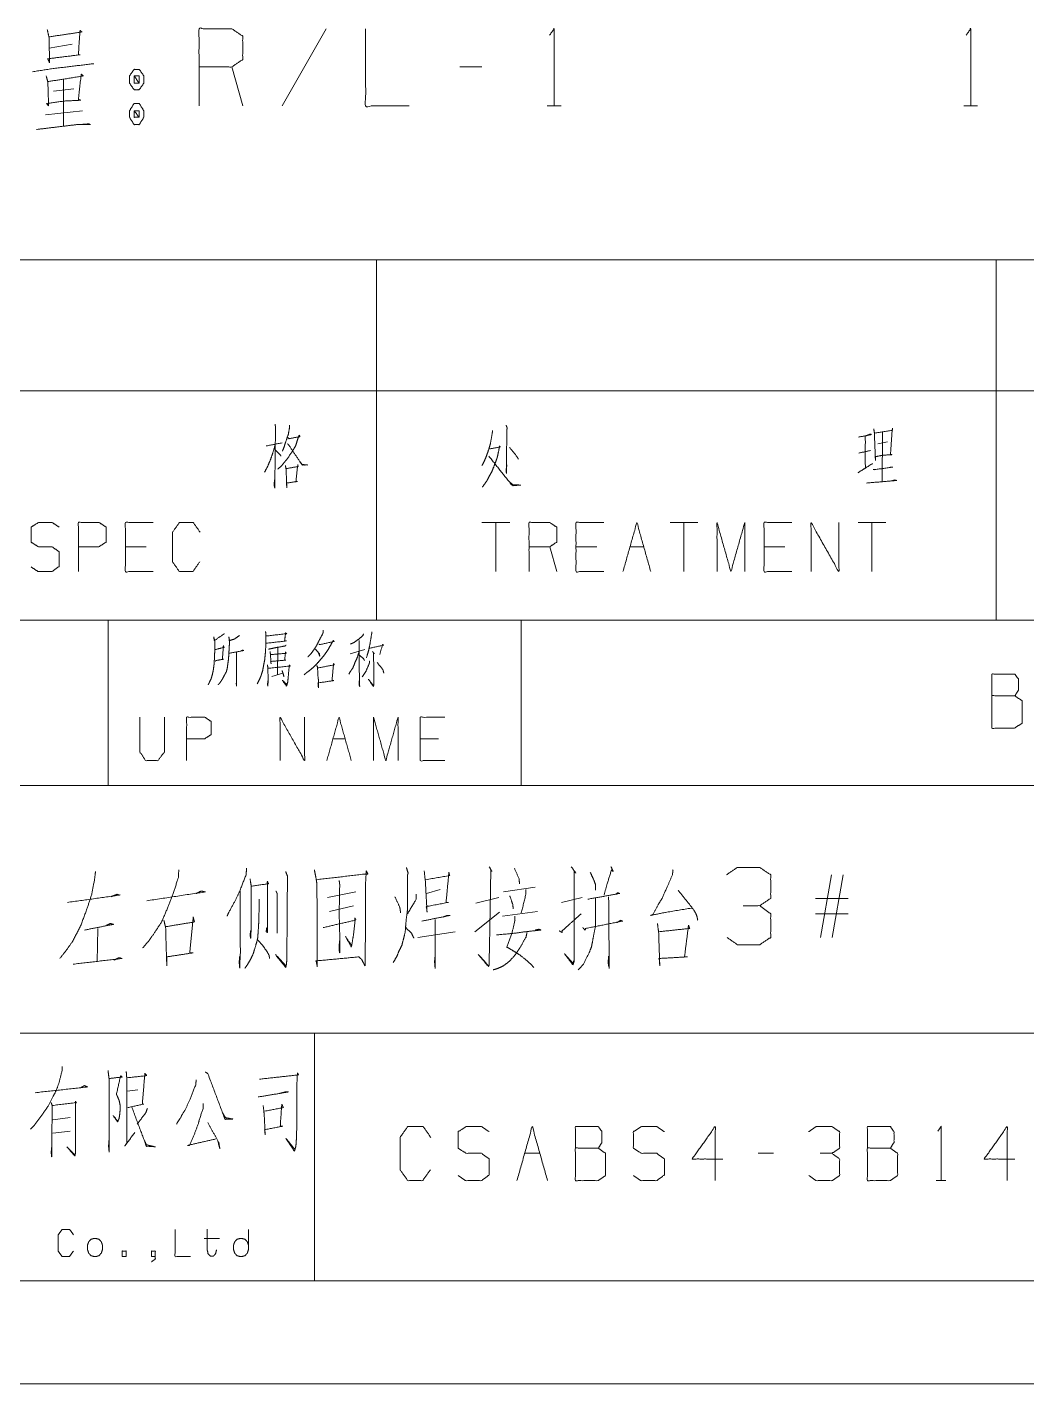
# Model space of a CAD drawing. Header units: millimetres. Extents: x 0 to 420, y 0 to 297.
# Drawn here: x 321.1 to 369.5, y 0 to 65.7 of the extents above; entities that cross this region are included whole.
import ezdxf

# ---------------------------------------------------------------- set-up
doc = ezdxf.new("R2010")
doc.units = ezdxf.units.MM
doc.layers.add('1', color=7, linetype='Continuous', true_color=0xffffff)

msp = doc.modelspace()

# ---------------------------------------------------------------- linework, layer by layer
at = {"layer": '1', "color": 95, "linetype": 'Continuous', "lineweight": 18}
for p, q in [((335.552, 65.664), (333.437, 61.924)), ((322.139, 64.72), (323.252, 64.916)), ((331.517, 61.924), (330.988, 63.814)), ((343.093, 63.814), (342.035, 63.814)), ((322.835, 63.224), (322.835, 60.94)), ((322.361, 62.633), (323.336, 62.751)), ((346.265, 61.924), (346.933, 61.924)), ((366.44, 61.924), (367.108, 61.924)), ((321.972, 61.491), (323.753, 61.688)), ((313, 54.463), (338, 54.463)), ((338, 54.463), (338, 48.113)), ((338, 54.463), (368, 54.463)), ((368, 54.463), (368, 48.113)), ((368, 54.463), (415, 54.463)), ((313, 48.113), (338, 48.113)), ((338, 48.113), (338, 37)), ((338, 48.113), (368, 48.113)), ((368, 48.113), (368, 37)), ((368, 48.113), (415, 48.113)), ((362.502, 46.1), (362.484, 43.7)), ((362.272, 45.55), (362.75, 45.65)), ((344.449, 41.737), (343.106, 41.737)), ((343.778, 41.737), (343.778, 39.362)), ((353.555, 41.737), (352.212, 41.737)), ((352.884, 41.737), (352.884, 39.362)), ((362.661, 41.737), (361.318, 41.737)), ((361.99, 41.737), (361.99, 39.362)), ((326.847, 40.563), (325.839, 40.563)), ((346.726, 39.362), (346.39, 40.563)), ((348.666, 40.563), (347.659, 40.563)), ((350.271, 40.563), (350.943, 40.563)), ((357.772, 40.563), (356.765, 40.563)), ((313, 37), (338, 37)), ((338, 37), (368, 37)), ((368, 37), (415, 37)), ((333.22, 35.666), (333.204, 34.364)), ((336.715, 35.379), (337.433, 35.578)), ((332.923, 34.275), (333.469, 34.43)), ((335.887, 31.261), (336.48, 31.261)), ((341.006, 31.261), (340.116, 31.261)), ((359.508, 21.635), (360.037, 24.667)), ((360.594, 24.667), (360.065, 21.635)), ((335.632, 23.565), (336.996, 23.84)), ((340.419, 23.761), (341.087, 23.958)), ((344.148, 23.84), (345.679, 24.076)), ((335.716, 22.895), (336.885, 23.171)), ((342.812, 23.289), (343.925, 23.565)), ((346.958, 23.328), (347.96, 23.565)), ((360.844, 23.525), (359.258, 23.525)), ((342.756, 21.911), (343.953, 22.856)), ((344.092, 22.659), (345.79, 22.895)), ((360.844, 22.777), (359.258, 22.777)), ((324.502, 22.068), (324.474, 20.454)), ((340.001, 21.635), (341.811, 21.911)), ((333.184, 20.73), (333.601, 20.257)), ((323.853, 14.454), (323.658, 14.35)), ((326.437, 14.247), (325.925, 14.178)), ((323.17, 12.901), (322.316, 12.798)), ((322.316, 12.142), (323.17, 12.246)), ((345.17, 11.172), (345.912, 11.172)), ((357.227, 11.172), (356.485, 11.172)), ((365.108, 9.847), (365.576, 9.847)), ((329.656, 7.043), (330.387, 7.043))]:
    msp.add_line(p, q, dxfattribs=at)
at = {"layer": '1', "color": 132, "linetype": 'Continuous', "lineweight": 18}
for p, q in [((235, 37), (415, 37)), ((325, 37), (325, 29)), ((345, 37), (345, 29)), ((235, 29), (415, 29)), ((285, 17), (394, 17)), ((335, 17), (335, 5)), ((25, 5), (415, 5)), ((235, 5), (415, 5)), ((0, 0), (420, 0))]:
    msp.add_line(p, q, dxfattribs=at)
at = {"layer": '1', "color": 95, "linetype": 'Continuous', "lineweight": 18}
for points, knots in [([(329.402, 61.924), (329.402, 65.664), (330.988, 65.664), (331.517, 65.31), (331.517, 64.168), (330.988, 63.814), (329.402, 63.814)], [0, 0, 0.400952, 0.571035, 0.639278, 0.761674, 0.829917, 1, 1]), ([(322.055, 65.625), (322.139, 65.231), (322.167, 64.011), (322.083, 64.208), (323.642, 64.405), (323.558, 64.405), (323.642, 65.586), (323.725, 65.507), (322.139, 65.271)], [0, 0, 0.062938, 0.253849, 0.287287, 0.532982, 0.546038, 0.731203, 0.749152, 1, 1]), ([(337.472, 65.664), (337.472, 61.924), (339.587, 61.924)], [0, 0, 0.638733, 1, 1]), ([(346.377, 65.35), (346.599, 65.664), (346.599, 61.924)], [0, 0, 0.093487, 1, 1]), ([(366.552, 65.35), (366.774, 65.664), (366.774, 61.924)], [0, 0, 0.093487, 1, 1]), ([(321.332, 63.578), (322.334, 63.735), (324.31, 63.972)], [0, 0, 0.33759, 1, 1]), ([(322, 63.381), (322.083, 63.066), (322.111, 62.121), (322.111, 61.924), (322.027, 62.042), (322.89, 62.161), (323.67, 62.2), (323.558, 62.239), (323.697, 63.46), (323.809, 63.381), (322.862, 63.224), (322.083, 63.105)], [0, 0, 0.050173, 0.195727, 0.226037, 0.24831, 0.382415, 0.502573, 0.520756, 0.7099, 0.730899, 0.878625, 1, 1]), ([(326.508, 63.696), (326.257, 63.696), (326.035, 63.381), (326.035, 63.027), (326.257, 62.712), (326.508, 62.712), (326.73, 63.027), (326.73, 63.381), (326.508, 63.696)], [0, 0, 0.091008, 0.231142, 0.359869, 0.500004, 0.591013, 0.731144, 0.85987, 1, 1]), ([(326.257, 63.027), (326.508, 63.027), (326.257, 63.381), (326.257, 63.027)], [0, 0, 0.241156, 0.658897, 1, 1]), ([(326.508, 63.027), (326.508, 63.381), (326.257, 63.381)], [0, 0, 0.585827, 1, 1]), ([(326.73, 61.688), (326.508, 62.042), (326.257, 62.042), (326.035, 61.688), (326.035, 61.373), (326.257, 61.019), (326.508, 61.019), (326.73, 61.373), (326.73, 61.688)], [0, 0, 0.149198, 0.238508, 0.38771, 0.499998, 0.649202, 0.738512, 0.887711, 1, 1]), ([(326.257, 61.688), (326.257, 61.373), (326.508, 61.373)], [0, 0, 0.556989, 1, 1]), ([(326.508, 61.688), (326.257, 61.688), (326.508, 61.373), (326.508, 61.688)], [0, 0, 0.258816, 0.674596, 1, 1]), ([(321.526, 60.783), (322.835, 60.94), (323.475, 61.019), (324.143, 61.019), (324.059, 61.058), (323.642, 61.019)], [0, 0, 0.419314, 0.624579, 0.837164, 0.866544, 1, 1]), ([(333.089, 46.5), (333.107, 46.35), (333.071, 43.425), (333.036, 43.55), (333.071, 43.875)], [0, 0, 0.04275, 0.870699, 0.907468, 1, 1]), ([(333.778, 46.45), (333.778, 46.3), (333.725, 46), (333.601, 45.65), (333.513, 45.375), (333.442, 45.2)], [0, 0, 0.115078, 0.348801, 0.633599, 0.855199, 1, 1]), ([(343.619, 46.2), (343.601, 46.05), (343.513, 45.55), (343.407, 45.2), (343.318, 44.95), (343.212, 44.7), (343.106, 44.5)], [0, 0, 0.084492, 0.368532, 0.573116, 0.721448, 0.873361, 1, 1]), ([(344.273, 46.45), (344.326, 46.325), (344.308, 46.2), (344.29, 44.125), (344.273, 44.25), (344.308, 44.525)], [0, 0, 0.049547, 0.09561, 0.852768, 0.898832, 1, 1]), ([(361.336, 45.875), (361.972, 46), (361.919, 46.025), (361.671, 45.925), (361.671, 44.375), (361.318, 44.15), (362.025, 44.6)], [0, 0, 0.171508, 0.187016, 0.257597, 0.667533, 0.778358, 1, 1]), ([(362.078, 46.275), (362.113, 46.075), (362.131, 45.45), (362.166, 44.75), (362.149, 44.925), (362.52, 45), (362.962, 45.025), (362.891, 45.05), (362.979, 46.3), (362.997, 46.225), (362.944, 46.2), (362.131, 46.075)], [0, 0, 0.0422, 0.172115, 0.317747, 0.354293, 0.432981, 0.524937, 0.540517, 0.800892, 0.816902, 0.829077, 1, 1]), ([(333.089, 45.5), (332.965, 45.075), (332.859, 44.775), (332.735, 44.475), (332.576, 44.175)], [0, 0, 0.310645, 0.53395, 0.761691, 1, 1]), ([(332.647, 45.45), (332.682, 45.45), (333.425, 45.6)], [0, 0, 0.044591, 1, 1]), ([(333.708, 45.85), (333.761, 45.8), (334.291, 45.9), (334.255, 45.975), (334.167, 45.725), (334.079, 45.45), (333.973, 45.275), (333.884, 45.125), (333.637, 44.775), (333.531, 44.65), (333.389, 44.475), (333.213, 44.325)], [0, 0, 0.027225, 0.228751, 0.259718, 0.35875, 0.466632, 0.543055, 0.60808, 0.768168, 0.829389, 0.913418, 1, 1]), ([(333.69, 45.55), (333.725, 45.525), (334.397, 44.525), (334.662, 44.525), (334.397, 44.55), (334.308, 44.675)], [0, 0, 0.022413, 0.64578, 0.782975, 0.920778, 1, 1]), ([(343.442, 45.3), (344.007, 45.4), (343.954, 45.45), (343.919, 45.225), (343.848, 44.9), (343.778, 44.7), (343.672, 44.425), (343.583, 44.2), (343.442, 43.95), (343.336, 43.75), (343.124, 43.45)], [0, 0, 0.202439, 0.228126, 0.308401, 0.42563, 0.500398, 0.604281, 0.689484, 0.790714, 0.870504, 1, 1]), ([(344.432, 45.375), (344.467, 45.35), (344.785, 44.95), (344.874, 44.8)], [0, 0, 0.059427, 0.76102, 1, 1]), ([(333.089, 45.25), (333.336, 45.025), (333.372, 44.95)], [0, 0, 0.801345, 1, 1]), ([(343.442, 44.95), (344.573, 43.525), (344.98, 43.55), (344.962, 43.55), (344.591, 43.575), (344.396, 43.75)], [0, 0, 0.63218, 0.773702, 0.779842, 0.909107, 1, 1]), ([(361.919, 45.225), (361.901, 45.225), (361.353, 45.1)], [0, 0, 0.030453, 1, 1]), ([(333.584, 44.5), (333.619, 44.325), (333.655, 43.425), (333.637, 43.65), (334.167, 43.725), (334.096, 43.725), (334.185, 44.55), (334.202, 44.45), (333.619, 44.35)], [0, 0, 0.051987, 0.314256, 0.379976, 0.535917, 0.556508, 0.79811, 0.827679, 1, 1]), ([(362.043, 44.3), (362.131, 44.3), (362.997, 44.425), (362.944, 44.425), (362.82, 44.4)], [0, 0, 0.077353, 0.843142, 0.889525, 1, 1]), ([(361.724, 43.65), (363.191, 43.775), (363.085, 43.8), (362.944, 43.75)], [0, 0, 0.850448, 0.913377, 1, 1]), ([(321.269, 39.588), (321.604, 39.362), (322.294, 39.362), (322.63, 39.613), (322.63, 40.313), (322.294, 40.563), (321.622, 40.563), (321.269, 40.788), (321.269, 41.513), (321.622, 41.737), (322.294, 41.737), (322.63, 41.513)], [0, 0, 0.068037, 0.184055, 0.25452, 0.372335, 0.4428, 0.555844, 0.626371, 0.748393, 0.81892, 0.931964, 1, 1]), ([(323.563, 39.362), (323.563, 41.737), (324.57, 41.737), (324.906, 41.513), (324.906, 40.788), (324.553, 40.563), (323.563, 40.563)], [0, 0, 0.401147, 0.571311, 0.639588, 0.762044, 0.832821, 1, 1]), ([(327.183, 39.362), (325.839, 39.362), (325.839, 41.737), (327.183, 41.737)], [0, 0, 0.26539, 0.73461, 1, 1]), ([(329.441, 39.838), (329.106, 39.362), (328.452, 39.362), (328.116, 39.838), (328.116, 41.263), (328.452, 41.737), (329.123, 41.737), (329.459, 41.263)], [0, 0, 0.114568, 0.243366, 0.357936, 0.638584, 0.753154, 0.885433, 1, 1]), ([(345.383, 39.362), (345.383, 41.737), (346.39, 41.737), (346.726, 41.513), (346.726, 40.788), (346.39, 40.563), (345.383, 40.563)], [0, 0, 0.400951, 0.571036, 0.639278, 0.761673, 0.829915, 1, 1]), ([(349.002, 39.362), (347.659, 39.362), (347.659, 41.737), (349.002, 41.737)], [0, 0, 0.26539, 0.73461, 1, 1]), ([(349.935, 39.362), (350.607, 41.737), (351.279, 39.362)], [0, 0, 0.499999, 1, 1]), ([(354.488, 39.362), (354.488, 41.737), (355.16, 39.362), (355.832, 41.737), (355.832, 39.362)], [0, 0, 0.245192, 0.500001, 0.754808, 1, 1]), ([(358.108, 39.362), (356.765, 39.362), (356.765, 41.737), (358.108, 41.737)], [0, 0, 0.26539, 0.73461, 1, 1]), ([(359.041, 39.362), (359.041, 41.737), (360.385, 39.362), (360.385, 41.737)], [0, 0, 0.317574, 0.682426, 1, 1]), ([(330.629, 36.351), (330.566, 36.307), (330.145, 36.02), (330.114, 36.196), (330.161, 36.02), (330.161, 35.446), (330.145, 35.092), (330.129, 34.849), (330.098, 34.606), (330.051, 34.386), (329.989, 34.165), (329.911, 34.01), (329.848, 33.878)], [0, 0, 0.024363, 0.186803, 0.243942, 0.302154, 0.485024, 0.597668, 0.675195, 0.753199, 0.825098, 0.89819, 0.953346, 1, 1]), ([(331.363, 36.262), (331.113, 36.086), (330.879, 36.02), (330.847, 36.196), (330.879, 35.931), (330.863, 35.666), (330.847, 35.379), (330.832, 35.136), (330.801, 34.916), (330.769, 34.673), (330.723, 34.496), (330.645, 34.364), (330.566, 34.209), (330.488, 34.077), (330.41, 33.966), (330.332, 33.878)], [0, 0, 0.096319, 0.172937, 0.229415, 0.313416, 0.396985, 0.487495, 0.564125, 0.634336, 0.711437, 0.768975, 0.817388, 0.871906, 0.920319, 0.962889, 1, 1]), ([(332.626, 36.461), (332.642, 36.262), (332.642, 35.909), (332.626, 35.578), (332.611, 35.357), (332.58, 35.07), (332.533, 34.827), (332.486, 34.562), (332.424, 34.364), (332.346, 34.165), (332.221, 33.922)], [0, 0, 0.076503, 0.212087, 0.33934, 0.424292, 0.535105, 0.630037, 0.733301, 0.813245, 0.895183, 1, 1]), ([(332.673, 36.24), (333.641, 36.351), (333.594, 36.395), (333.548, 35.998), (333.626, 35.998), (332.658, 35.887)], [0, 0, 0.39108, 0.416924, 0.577585, 0.60892, 1, 1]), ([(335.42, 36.527), (335.405, 36.373), (335.217, 36.02), (335.108, 35.799), (334.983, 35.6), (334.827, 35.379), (334.671, 35.225)], [0, 0, 0.101774, 0.363754, 0.525154, 0.678922, 0.85608, 1, 1]), ([(337.371, 36.351), (337.34, 36.262), (337.137, 36.086), (336.918, 35.931), (336.731, 35.843)], [0, 0, 0.111856, 0.433088, 0.752703, 1, 1]), ([(337.777, 36.439), (337.761, 36.329), (337.683, 35.865), (337.621, 35.556), (337.511, 35.181)], [0, 0, 0.086565, 0.451629, 0.696477, 1, 1]), ([(330.192, 35.026), (330.223, 35.048), (330.582, 35.114), (330.535, 35.092), (330.582, 35.777), (330.613, 35.688), (330.176, 35.578)], [0, 0, 0.022681, 0.239273, 0.269981, 0.676983, 0.732557, 1, 1]), ([(330.863, 35.401), (331.566, 35.534), (331.519, 35.556), (331.441, 35.512)], [0, 0, 0.834819, 0.895271, 1, 1]), ([(333.626, 35.799), (333.579, 35.755), (333.188, 35.688), (332.97, 35.644), (332.767, 35.6)], [0, 0, 0.07226, 0.516589, 0.766867, 1, 1]), ([(335.202, 35.843), (335.248, 35.821), (335.951, 35.975), (335.904, 36.02), (335.779, 35.799), (335.639, 35.556), (335.498, 35.357), (335.342, 35.158), (335.17, 34.96), (334.983, 34.761), (334.78, 34.584), (334.624, 34.474), (334.499, 34.364)], [0, 0, 0.017093, 0.254607, 0.275864, 0.359629, 0.452278, 0.53264, 0.616084, 0.70281, 0.792986, 0.881828, 0.944963, 1, 1]), ([(335.03, 35.6), (335.061, 35.578), (335.233, 35.379), (335.248, 35.269), (335.186, 35.423)], [0, 0, 0.066028, 0.519581, 0.712132, 1, 1]), ([(337.152, 36.02), (337.168, 34.275), (337.184, 33.79), (337.152, 33.878), (337.168, 34.077)], [0, 0, 0.691283, 0.883884, 0.921006, 1, 1]), ([(337.652, 35.644), (338.354, 35.799), (338.292, 35.821), (338.151, 35.335)], [0, 0, 0.557066, 0.608364, 1, 1]), ([(331.222, 35.446), (331.222, 33.812), (331.207, 33.922), (331.222, 34.099)], [0, 0, 0.849783, 0.907772, 1, 1]), ([(332.72, 34.849), (332.736, 34.651), (332.751, 34.143), (332.736, 33.812), (332.72, 33.9), (332.751, 34.121)], [0, 0, 0.147471, 0.523364, 0.768667, 0.835021, 1, 1]), ([(332.751, 34.673), (333.813, 34.783), (333.782, 34.849), (333.766, 34.739), (333.719, 34.231), (333.704, 34.032), (333.641, 33.812), (333.438, 34.099), (333.657, 33.878)], [0, 0, 0.374083, 0.399749, 0.43883, 0.61759, 0.687458, 0.767887, 0.891105, 1, 1]), ([(332.845, 35.49), (332.861, 35.335), (332.892, 34.894), (332.876, 35.004), (333.61, 35.07), (333.548, 35.07), (333.594, 35.468), (333.626, 35.401), (332.861, 35.335)], [0, 0, 0.056492, 0.217482, 0.258029, 0.525926, 0.548635, 0.694164, 0.720796, 1, 1]), ([(335.108, 34.805), (335.139, 34.739), (335.17, 34.187), (335.186, 34.121), (335.186, 33.723), (335.17, 33.9), (335.17, 33.966), (335.935, 34.077), (335.842, 34.077), (335.92, 34.894), (335.951, 34.849), (335.904, 34.827), (335.155, 34.695)], [0, 0, 0.018828, 0.160986, 0.178485, 0.280676, 0.326272, 0.343303, 0.542024, 0.566111, 0.777126, 0.791033, 0.804348, 1, 1]), ([(337.152, 35.468), (337.059, 35.181), (336.949, 34.938), (336.856, 34.695), (336.762, 34.562), (336.653, 34.386)], [0, 0, 0.251918, 0.474135, 0.691326, 0.826694, 1, 1]), ([(337.168, 35.313), (337.371, 35.136), (337.418, 35.048)], [0, 0, 0.729109, 1, 1]), ([(337.668, 35.026), (337.652, 34.916), (337.48, 34.518), (337.309, 34.253)], [0, 0, 0.129619, 0.632946, 1, 1]), ([(337.808, 35.49), (337.886, 35.379), (337.855, 35.401), (337.87, 34.231), (337.87, 33.944), (337.855, 33.79), (337.605, 34.143), (337.855, 33.834)], [0, 0, 0.051678, 0.066298, 0.513635, 0.623349, 0.682727, 0.848098, 1, 1]), ([(338.027, 34.96), (338.308, 34.606), (338.354, 34.43)], [0, 0, 0.711821, 1, 1]), ([(333.423, 34.562), (333.485, 34.386), (333.516, 34.253)], [0, 0, 0.579215, 1, 1]), ([(367.802, 33.343), (367.802, 34.392), (368.915, 34.392), (369.09, 34.143), (369.09, 33.619), (368.915, 33.343), (367.802, 33.343), (367.802, 31.77), (368.895, 31.77), (369.266, 32.018), (369.266, 33.094), (368.915, 33.343)], [0, 0, 0.115917, 0.238847, 0.272469, 0.330428, 0.366584, 0.489513, 0.663389, 0.784162, 0.833485, 0.952453, 1, 1]), ([(326.539, 32.299), (326.539, 30.621), (326.82, 30.202), (327.413, 30.202), (327.725, 30.621), (327.725, 32.299)], [0, 0, 0.337151, 0.438599, 0.557782, 0.662849, 1, 1]), ([(328.802, 30.202), (328.802, 32.299), (329.691, 32.299), (329.988, 32.1), (329.988, 31.46), (329.676, 31.261), (328.802, 31.261)], [0, 0, 0.401145, 0.571312, 0.639588, 0.762043, 0.832818, 1, 1]), ([(333.328, 30.202), (333.328, 32.299), (334.514, 30.202), (334.514, 32.299)], [0, 0, 0.317574, 0.682426, 1, 1]), ([(337.853, 30.202), (337.853, 32.299), (338.447, 30.202), (339.04, 32.299), (339.04, 30.202)], [0, 0, 0.245192, 0.5, 0.754808, 1, 1]), ([(341.303, 30.202), (340.116, 30.202), (340.116, 32.299), (341.303, 32.299)], [0, 0, 0.265389, 0.734611, 1, 1]), ([(339.445, 25.021), (339.528, 24.746), (339.5, 24.667), (339.5, 22.974), (339.445, 22.58), (339.417, 22.265), (339.389, 21.911), (339.306, 21.557), (339.222, 21.242), (339.083, 20.966), (338.972, 20.691), (338.805, 20.415)], [0, 0, 0.060602, 0.078179, 0.434453, 0.518132, 0.584674, 0.659473, 0.736084, 0.804658, 0.869632, 0.932185, 1, 1]), ([(343.452, 25.061), (343.591, 24.824), (343.535, 24.903), (343.48, 21.714), (343.452, 20.415), (343.452, 20.297), (343.424, 20.218), (342.923, 20.809), (343.424, 20.257)], [0, 0, 0.041664, 0.056317, 0.540999, 0.738478, 0.756427, 0.769117, 0.886806, 1, 1]), ([(347.431, 25.061), (347.654, 24.746), (347.57, 24.824), (347.57, 21.045), (347.57, 20.494), (347.515, 20.297), (347.097, 20.848), (347.515, 20.376), (347.543, 20.494)], [0, 0, 0.059533, 0.077248, 0.660589, 0.745659, 0.777232, 0.883957, 0.981272, 1, 1]), ([(349.352, 25.061), (349.463, 24.824), (349.38, 24.903), (349.157, 24.194), (349.018, 23.683)], [0, 0, 0.158349, 0.227947, 0.678376, 1, 1]), ([(356.559, 23.171), (357.088, 23.525), (357.088, 24.667), (356.559, 25.021), (355.473, 25.021), (354.945, 24.667)], [0, 0, 0.153872, 0.429851, 0.583723, 0.846129, 1, 1]), ([(324.39, 24.824), (324.335, 24.391), (324.195, 23.683), (323.973, 23.013), (323.667, 22.187), (323.277, 21.439), (322.971, 21.005), (322.664, 20.612)], [0, 0, 0.094543, 0.250916, 0.403644, 0.594543, 0.77717, 0.892008, 1, 1]), ([(328.425, 24.903), (328.397, 24.509), (328.147, 23.761), (327.896, 23.092), (327.59, 22.383), (327.228, 21.832), (326.95, 21.439), (326.672, 21.124)], [0, 0, 0.093262, 0.279667, 0.448531, 0.630947, 0.786745, 0.900678, 1, 1]), ([(331.709, 24.982), (331.681, 24.667), (331.375, 23.88), (331.152, 23.407), (330.846, 22.856), (330.762, 22.659)], [0, 0, 0.125092, 0.459328, 0.665959, 0.915403, 1, 1]), ([(331.904, 21.95), (331.876, 21.754), (331.904, 21.596), (331.931, 22.068), (331.931, 24.116), (331.876, 24.47), (331.931, 24.116), (332.766, 24.234), (332.711, 24.352), (332.711, 22.226), (332.711, 21.872), (332.655, 21.911), (332.683, 22.108)], [0, 0, 0.027168, 0.049022, 0.113695, 0.393456, 0.442471, 0.491485, 0.60673, 0.624573, 0.915095, 0.963515, 0.972832, 1, 1]), ([(333.601, 24.824), (333.685, 24.588), (333.657, 20.887), (333.657, 20.533), (333.629, 20.297), (333.601, 20.179), (333.1, 20.809)], [0, 0, 0.045804, 0.722403, 0.787182, 0.830667, 0.852851, 1, 1]), ([(334.992, 24.903), (335.076, 24.47), (335.104, 24.273), (335.131, 22.62), (335.131, 20.218), (335.076, 20.494), (337.135, 20.691), (337.275, 20.572), (337.442, 20.257), (337.442, 20.73), (337.469, 21.99), (337.469, 24.273), (337.497, 24.746), (337.497, 24.864), (337.581, 24.706), (337.442, 24.706), (335.104, 24.431)], [0, 0, 0.029673, 0.043049, 0.154312, 0.315885, 0.334801, 0.474009, 0.486289, 0.510274, 0.542059, 0.62684, 0.780467, 0.812307, 0.820253, 0.832245, 0.841607, 1, 1]), ([(336.189, 24.391), (336.217, 24.194), (336.189, 22.777), (336.217, 21.793), (336.217, 20.887), (336.189, 21.005), (336.189, 21.242), (336.217, 21.478)], [0, 0, 0.048467, 0.394054, 0.634096, 0.854845, 0.884428, 0.942015, 1, 1]), ([(340.308, 24.864), (340.363, 24.352), (340.447, 22.856), (340.419, 23.131), (341.477, 23.328), (341.365, 23.328), (341.504, 24.785), (341.532, 24.628), (340.391, 24.431)], [0, 0, 0.082257, 0.321663, 0.36592, 0.537822, 0.555613, 0.789417, 0.814968, 1, 1]), ([(344.677, 24.982), (344.899, 24.47), (344.927, 24.234)], [0, 0, 0.701193, 1, 1]), ([(348.35, 24.785), (348.517, 24.431), (348.6, 24.194), (348.6, 23.919)], [0, 0, 0.426776, 0.699746, 1, 1]), ([(352.357, 24.903), (352.329, 24.667), (352.106, 24.155), (351.828, 23.525), (351.633, 23.21), (351.383, 22.738), (351.271, 22.698), (352.051, 22.856), (353.248, 23.053)], [0, 0, 0.05267, 0.176264, 0.328762, 0.410772, 0.529186, 0.555335, 0.731401, 1, 1]), ([(323.026, 23.328), (325.559, 23.683), (325.42, 23.722), (325.142, 23.604)], [0, 0, 0.851227, 0.899365, 1, 1]), ([(326.867, 23.407), (329.706, 23.84), (329.511, 23.88), (329.26, 23.761)], [0, 0, 0.857892, 0.91727, 1, 1]), ([(331.403, 23.88), (331.403, 20.809), (331.375, 20.336), (331.375, 20.139), (331.347, 20.454), (331.375, 20.73)], [0, 0, 0.708526, 0.817719, 0.863138, 0.936091, 1, 1]), ([(333.128, 23.88), (333.184, 23.761), (333.184, 21.832)], [0, 0, 0.063394, 1, 1]), ([(339.918, 23.722), (339.918, 23.486), (339.5, 22.777)], [0, 0, 0.223117, 1, 1]), ([(345.233, 23.958), (345.233, 23.722), (345.011, 22.817)], [0, 0, 0.202121, 1, 1]), ([(348.238, 23.486), (349.769, 23.761), (349.686, 23.801), (349.574, 23.722)], [0, 0, 0.871826, 0.923572, 1, 1]), ([(352.607, 23.919), (353.359, 22.974), (353.47, 22.777), (353.526, 22.62), (353.554, 22.462)], [0, 0, 0.68581, 0.814274, 0.909158, 1, 1]), ([(332.321, 23.486), (332.321, 23.289), (332.293, 22.344), (332.265, 21.872), (332.238, 21.557), (332.126, 21.163), (332.015, 20.809), (331.876, 20.533), (331.737, 20.297), (331.625, 20.139)], [0, 0, 0.056437, 0.327457, 0.463142, 0.553795, 0.671097, 0.777583, 0.8661, 0.944703, 1, 1]), ([(338.888, 23.604), (339.111, 23.131), (339.139, 23.013), (339.166, 22.817)], [0, 0, 0.619971, 0.764012, 1, 1]), ([(344.454, 23.643), (344.593, 23.25), (344.621, 23.013)], [0, 0, 0.637104, 1, 1]), ([(348.6, 23.525), (348.6, 22.187), (348.517, 21.754), (348.461, 21.439), (348.405, 21.163), (348.294, 20.887), (348.016, 20.336), (347.877, 20.179), (347.765, 20.061)], [0, 0, 0.364953, 0.485201, 0.572404, 0.649057, 0.730094, 0.898444, 0.955748, 1, 1]), ([(349.24, 23.604), (349.268, 20.139), (349.213, 20.415), (349.24, 20.73)], [0, 0, 0.852943, 0.922159, 1, 1]), ([(354.972, 21.635), (355.473, 21.281), (356.559, 21.281), (357.088, 21.635), (357.088, 22.777), (356.559, 23.171), (355.752, 23.171)], [0, 0, 0.124119, 0.343691, 0.472446, 0.703377, 0.836727, 1, 1]), ([(327.702, 22.462), (327.785, 22.108), (327.813, 21.124), (327.841, 20.257), (327.841, 20.691), (329.121, 20.887), (328.954, 20.887), (329.121, 22.62), (329.177, 22.383), (327.757, 22.147)], [0, 0, 0.048327, 0.17904, 0.294081, 0.351572, 0.523544, 0.545713, 0.776743, 0.808961, 1, 1]), ([(335.41, 22.108), (336.941, 22.462), (336.941, 22.58), (336.996, 22.502), (336.968, 22.541), (336.885, 21.754), (336.801, 21.281), (336.774, 21.163), (336.495, 21.675), (336.801, 21.242)], [0, 0, 0.362066, 0.38928, 0.411499, 0.422607, 0.605052, 0.715597, 0.743556, 0.877796, 1, 1]), ([(340.196, 22.423), (341.56, 22.698), (341.421, 22.698), (341.226, 22.62)], [0, 0, 0.799328, 0.879278, 1, 1]), ([(340.836, 22.502), (340.836, 20.139), (340.809, 20.454), (340.836, 20.73)], [0, 0, 0.799289, 0.906276, 1, 1]), ([(344.704, 22.659), (344.704, 22.462), (344.565, 21.872), (344.315, 21.163), (344.649, 20.966), (344.955, 20.769), (345.345, 20.454), (345.623, 20.179)], [0, 0, 0.061522, 0.251145, 0.486055, 0.607226, 0.720986, 0.877581, 1, 1]), ([(346.847, 21.95), (346.986, 21.872), (346.986, 21.95), (347.904, 22.777)], [0, 0, 0.108438, 0.161841, 1, 1]), ([(347.988, 22.108), (348.099, 21.99), (348.127, 22.068), (349.908, 22.423), (349.825, 22.462), (349.63, 22.344)], [0, 0, 0.068131, 0.103185, 0.865607, 0.90436, 1, 1]), ([(323.861, 21.99), (325.253, 22.265), (325.114, 22.305), (324.919, 22.226)], [0, 0, 0.799956, 0.881508, 1, 1]), ([(339.417, 22.108), (339.695, 21.832), (339.807, 21.596)], [0, 0, 0.599984, 1, 1]), ([(345.289, 21.872), (345.233, 21.635), (344.983, 21.202), (344.732, 20.809), (344.454, 20.494), (344.148, 20.257), (343.897, 20.139), (343.647, 20.061)], [0, 0, 0.094941, 0.29066, 0.473215, 0.63765, 0.78893, 0.897274, 1, 1]), ([(343.814, 21.754), (344.649, 21.832), (345.233, 21.911), (345.957, 21.99), (345.873, 22.029), (345.679, 21.99)], [0, 0, 0.34268, 0.583649, 0.881067, 0.918787, 1, 1]), ([(351.605, 22.305), (351.661, 21.872), (351.717, 20.257), (351.689, 20.612), (353.053, 20.691), (352.914, 20.691), (353.108, 22.226), (353.164, 22.068), (351.689, 21.911)], [0, 0, 0.061403, 0.288537, 0.33852, 0.53064, 0.550215, 0.767873, 0.791363, 1, 1]), ([(332.238, 21.517), (332.488, 21.242), (332.683, 20.966), (332.794, 20.769), (332.822, 20.612)], [0, 0, 0.339801, 0.647742, 0.854091, 1, 1]), ([(323.305, 20.336), (325.671, 20.612), (325.531, 20.651), (325.281, 20.533)], [0, 0, 0.849621, 0.901205, 1, 1]), ([(322.779, 15.385), (322.779, 15.213), (322.633, 14.626), (322.487, 14.212), (322.34, 13.936), (322.072, 13.419), (321.682, 12.867), (321.414, 12.522), (321.243, 12.349)], [0, 0, 0.049752, 0.224095, 0.350741, 0.440842, 0.608969, 0.803946, 0.929998, 1, 1]), ([(324.998, 15.178), (325.047, 14.764), (325.047, 11.245), (325.023, 11.521), (325.047, 11.832)], [0, 0, 0.092137, 0.86992, 0.931161, 1, 1]), ([(325.876, 15.144), (325.901, 14.833), (325.901, 11.659), (325.803, 11.521), (326.291, 12.177)], [0, 0, 0.069653, 0.779472, 0.817267, 1, 1]), ([(325.071, 14.799), (325.681, 14.868), (325.608, 14.937), (325.413, 14.074), (325.413, 14.005), (325.462, 13.902), (325.535, 13.729), (325.584, 13.488), (325.584, 13.281), (325.559, 13.039), (325.535, 12.867), (325.462, 12.694), (325.242, 13.005), (325.462, 12.729)], [0, 0, 0.163216, 0.189965, 0.42515, 0.443501, 0.473931, 0.523766, 0.589292, 0.644345, 0.7089, 0.755234, 0.805069, 0.906205, 1, 1]), ([(325.925, 14.833), (326.876, 14.937), (326.779, 15.04), (326.657, 13.557), (326.73, 13.557), (325.949, 13.384)], [0, 0, 0.276542, 0.317649, 0.747834, 0.768982, 1, 1]), ([(329.266, 14.73), (329.241, 14.488), (328.973, 13.798), (328.729, 13.281), (328.485, 12.867), (328.315, 12.591)], [0, 0, 0.102841, 0.416511, 0.658903, 0.86249, 1, 1]), ([(329.705, 15.109), (329.827, 15.04), (330.656, 12.832), (331.046, 12.832), (330.681, 12.901), (330.534, 13.143)], [0, 0, 0.039541, 0.705114, 0.815247, 0.920312, 1, 1]), ([(332.338, 14.764), (334.216, 14.971), (334.168, 15.075), (334.143, 14.557), (334.143, 12.625), (334.119, 11.866), (334.094, 11.521), (334.046, 11.349), (334.021, 11.28), (333.607, 11.901), (334.021, 11.383)], [0, 0, 0.261649, 0.277493, 0.349233, 0.616764, 0.72192, 0.769813, 0.794637, 0.804771, 0.908172, 1, 1]), ([(321.462, 14.109), (323.999, 14.385), (323.853, 14.454)], [0, 0, 0.940373, 1, 1]), ([(332.265, 13.902), (333.729, 14.143), (333.582, 14.143), (333.314, 14.074)], [0, 0, 0.777945, 0.854701, 1, 1]), ([(322.243, 13.626), (322.292, 13.488), (322.267, 11.211), (322.267, 11.004), (322.243, 11.211), (322.267, 11.452)], [0, 0, 0.047497, 0.786427, 0.853598, 0.921235, 1, 1]), ([(322.292, 13.488), (323.414, 13.626), (323.414, 13.695), (323.462, 13.626), (323.414, 13.591), (323.414, 11.176), (323.389, 11.038), (322.999, 11.487), (323.389, 11.107)], [0, 0, 0.224398, 0.238094, 0.254868, 0.266729, 0.746112, 0.77393, 0.891944, 1, 1]), ([(326.145, 13.419), (326.852, 11.521), (327.291, 11.487), (326.852, 11.59), (326.754, 11.797)], [0, 0, 0.643821, 0.783835, 0.927246, 1, 1]), ([(326.901, 13.35), (326.828, 13.143), (326.413, 12.591)], [0, 0, 0.241282, 1, 1]), ([(329.607, 13.591), (329.607, 13.384), (329.388, 12.694), (329.412, 12.729), (329.193, 12.142), (328.949, 11.556), (328.851, 11.556), (330.217, 11.866)], [0, 0, 0.05545, 0.249412, 0.26073, 0.428483, 0.598637, 0.624772, 1, 1]), ([(332.509, 13.488), (332.558, 13.074), (332.607, 12.073), (332.582, 12.315), (333.46, 12.487), (333.338, 12.487), (333.411, 13.557), (333.485, 13.384), (332.582, 13.212)], [0, 0, 0.08584, 0.292105, 0.342087, 0.526357, 0.55147, 0.772215, 0.810799, 1, 1]), ([(329.827, 12.66), (330.363, 11.694), (330.412, 11.383), (330.315, 11.763)], [0, 0, 0.610117, 0.783655, 1, 1]), ([(347.628, 11.421), (347.628, 12.469), (348.74, 12.469), (348.916, 12.221), (348.916, 11.697), (348.74, 11.421), (347.628, 11.421), (347.628, 9.847), (348.721, 9.847), (349.092, 10.096), (349.092, 11.172), (348.74, 11.421)], [0, 0, 0.115917, 0.238847, 0.272469, 0.330428, 0.366584, 0.489513, 0.663389, 0.784162, 0.833485, 0.952453, 1, 1]), ([(354.769, 10.896), (353.286, 10.896), (354.398, 12.469), (354.398, 9.847)], [0, 0, 0.245868, 0.565293, 1, 1]), ([(361.772, 11.421), (361.772, 12.469), (362.884, 12.469), (363.06, 12.221), (363.06, 11.697), (362.884, 11.421), (361.772, 11.421), (361.772, 9.847), (362.864, 9.847), (363.235, 10.096), (363.235, 11.172), (362.884, 11.421)], [0, 0, 0.115917, 0.238847, 0.272469, 0.330428, 0.366584, 0.489513, 0.663389, 0.784162, 0.833485, 0.952453, 1, 1]), ([(365.186, 12.249), (365.342, 12.469), (365.342, 9.847)], [0, 0, 0.093489, 1, 1]), ([(368.912, 10.896), (367.429, 10.896), (368.541, 12.469), (368.541, 9.847)], [0, 0, 0.245872, 0.565298, 1, 1]), ([(340.606, 10.372), (340.235, 9.847), (339.513, 9.847), (339.142, 10.372), (339.142, 11.945), (339.513, 12.469), (340.254, 12.469), (340.625, 11.945)], [0, 0, 0.114569, 0.243366, 0.357935, 0.638584, 0.753153, 0.885431, 1, 1]), ([(341.951, 10.096), (342.322, 9.847), (343.083, 9.847), (343.454, 10.123), (343.454, 10.896), (343.083, 11.172), (342.342, 11.172), (341.951, 11.421), (341.951, 12.221), (342.342, 12.469), (343.083, 12.469), (343.454, 12.221)], [0, 0, 0.068035, 0.184056, 0.254519, 0.372335, 0.442799, 0.555845, 0.62637, 0.748393, 0.818919, 0.931965, 1, 1]), ([(350.437, 10.096), (350.808, 9.847), (351.569, 9.847), (351.94, 10.123), (351.94, 10.896), (351.569, 11.172), (350.828, 11.172), (350.437, 11.421), (350.437, 12.221), (350.828, 12.469), (351.569, 12.469), (351.94, 12.221)], [0, 0, 0.068036, 0.184054, 0.254519, 0.372335, 0.4428, 0.555843, 0.62637, 0.748394, 0.818921, 0.931964, 1, 1]), ([(360.055, 11.172), (360.426, 11.421), (360.426, 12.221), (360.055, 12.469), (359.294, 12.469), (358.923, 12.221)], [0, 0, 0.153874, 0.429854, 0.583729, 0.846126, 1, 1]), ([(358.943, 10.096), (359.294, 9.847), (360.055, 9.847), (360.426, 10.096), (360.426, 10.896), (360.055, 11.172), (359.489, 11.172)], [0, 0, 0.12412, 0.343687, 0.472445, 0.703378, 0.836732, 1, 1]), ([(323.316, 6.436), (323.13, 6.174), (322.769, 6.174), (322.584, 6.436), (322.584, 7.223), (322.769, 7.485), (323.14, 7.485), (323.325, 7.223)], [0, 0, 0.114567, 0.24337, 0.357937, 0.638582, 0.753149, 0.885433, 1, 1]), ([(328.241, 7.485), (328.241, 6.174), (328.983, 6.174)], [0, 0, 0.638728, 1, 1]), ([(330.251, 6.491), (330.202, 6.298), (330.095, 6.188), (329.958, 6.188), (329.841, 6.298), (329.802, 6.491), (329.802, 7.499)], [0, 0, 0.107406, 0.190396, 0.26402, 0.350759, 0.456999, 1, 1]), ([(331.802, 7.485), (331.802, 6.519), (331.743, 6.34), (331.636, 6.215), (331.499, 6.174), (331.373, 6.174), (331.236, 6.215), (331.129, 6.34), (331.07, 6.519), (331.07, 6.712), (331.129, 6.878), (331.236, 7.002), (331.373, 7.043), (331.499, 7.043), (331.636, 7.002), (331.743, 6.878), (331.802, 6.712)], [0, 0, 0.286727, 0.342739, 0.39146, 0.433824, 0.471471, 0.513835, 0.562557, 0.618569, 0.675914, 0.728048, 0.77677, 0.819134, 0.856781, 0.899145, 0.947866, 1, 1]), ([(324.057, 6.34), (324.164, 6.215), (324.301, 6.174), (324.428, 6.174), (324.564, 6.215), (324.672, 6.34), (324.73, 6.519), (324.73, 6.712), (324.672, 6.878), (324.564, 7.002), (324.428, 7.043), (324.301, 7.043), (324.164, 7.002), (324.057, 6.878), (323.998, 6.712), (323.998, 6.519), (324.057, 6.34)], [0, 0, 0.063224, 0.118198, 0.167051, 0.222025, 0.285248, 0.357933, 0.432348, 0.5, 0.563224, 0.618198, 0.667051, 0.722025, 0.785248, 0.8529, 0.927315, 1, 1]), ([(325.686, 6.174), (325.871, 6.174), (325.871, 6.436), (325.686, 6.436), (325.686, 6.174)], [0, 0, 0.207087, 0.5, 0.707087, 1, 1]), ([(327.286, 6.174), (327.1, 6.174), (327.1, 6.436), (327.286, 6.436), (327.286, 6.05), (327.1, 5.912)], [0, 0, 0.148246, 0.357931, 0.506176, 0.815186, 1, 1])]:
    msp.add_open_spline(points, degree=1, knots=knots, dxfattribs=at)
for points in [[(335.591, 30.202), (336.184, 32.299), (336.777, 30.202)], [(344.799, 9.847), (345.541, 12.469), (346.282, 9.847)]]:
    msp.add_open_spline(points, degree=1, dxfattribs=at)

doc.saveas('drawing.dxf')
